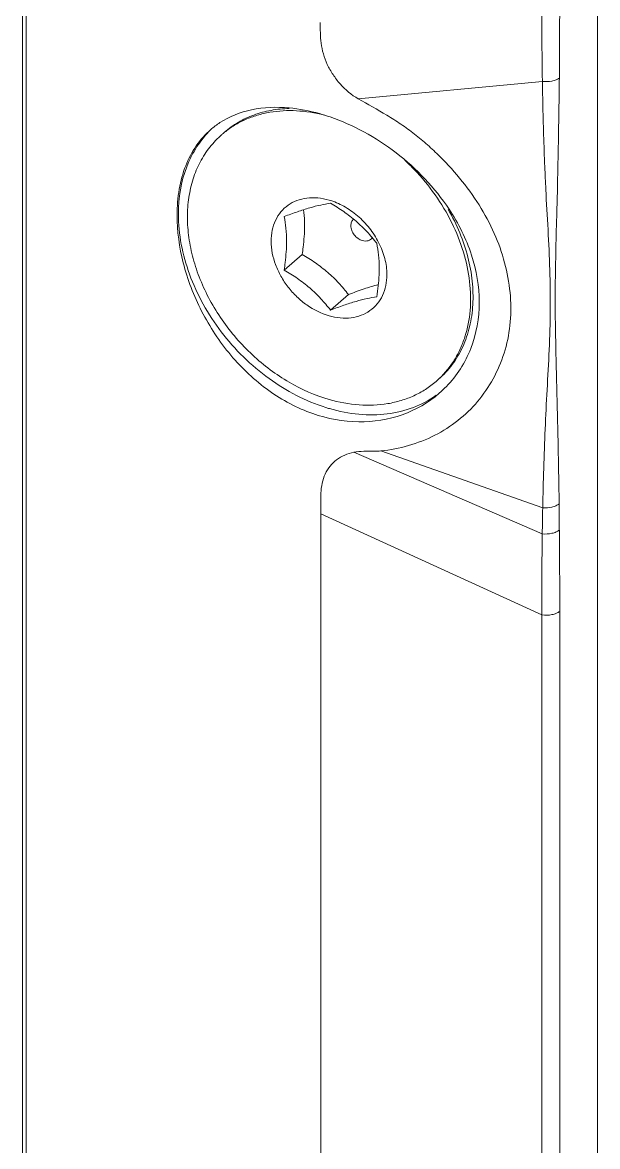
# Model space of a CAD drawing. Header units: millimetres. Extents: x 0 to 3564, y 0 to 2520.
# Drawn here: x 2579 to 2596.47, y 1774.12 to 1808.27 of the extents above; entities that cross this region are included whole.
import ezdxf

# ---------------------------------------------------------------- set-up
doc = ezdxf.new("R2010")
doc.units = ezdxf.units.MM
doc.layers.get('0').update_dxf_attribs({"lineweight": 13})

msp = doc.modelspace()

# ---------------------------------------------------------------- linework, layer by layer
for p, q in [((2596.469, 1710.591), (2596.469, 1818.39)), ((2579.003, 1729.382), (2579.003, 1809.596)), ((2579.112, 1729.226), (2579.112, 1809.441)), ((2594.794, 1806.48), (2589.2, 1805.951)), ((2595.25, 1803.207), (2595.233, 1802.528)), ((2587.499, 1801.222), (2586.952, 1800.749)), ((2588.359, 1799.532), (2588.905, 1800.005)), ((2594.791, 1792.732), (2589.063, 1795.213)), ((2594.805, 1793.526), (2589.891, 1795.253)), ((2588.067, 1793.339), (2594.78, 1790.269)), ((2588.067, 1793.339), (2588.067, 1737.608)), ((2595.304, 1793.646), (2595.309, 1792.846)), ((2594.78, 1790.269), (2594.78, 1738.997)), ((2595.321, 1790.376), (2595.321, 1739.103))]:
    msp.add_line(p, q)
for centre, radius, start, end in [((2586.4, 1803.08), 2.563, 123.0711, 130.8965), ((2586.894, 1802.756), 2.796, 128.8705, 130.8938), ((2586.162, 1799.256), 6.569, 43.7975, 47.3003), ((2669.902, 1806.97), 75.098, 182.35358, 182.87765), ((2589.734, 1799.477), 2.797, 310.8941, 312.9155), ((2589.407, 1799.606), 3.442, 310.905, 315.8806), ((2589.764, 1801.516), 5.181, 252.6135, 253.8952), ((2708.704, 1791.118), 113.925, 178.78915, 179.18814)]:
    msp.add_arc(centre, radius, start, end)
for points, knots in [([(2595.322, 1808.764), (2595.321, 1808.582), (2595.318, 1808.219), (2595.32, 1807.675), (2595.318, 1807.129), (2595.313, 1806.764), (2595.31, 1806.581)], [0, 0, 0, 0, 0.249961, 0.498842, 0.748475, 1, 1, 1, 1]), ([(2594.781, 1808.656), (2594.781, 1808.476), (2594.78, 1807.75), (2594.784, 1807.024), (2594.794, 1806.48)], [0, 0, 0, 0, 0.249258, 1, 1, 1, 1]), ([(2589.2, 1805.951), (2588.995, 1806.069), (2588.717, 1806.305), (2588.429, 1806.682), (2588.256, 1806.989), (2588.135, 1807.311), (2588.046, 1807.738), (2588.047, 1808.059), (2588.047, 1808.269)], [0, 0, 0, 0, 0.260849, 0.392374, 0.522095, 0.647967, 0.769198, 1, 1, 1, 1]), ([(2595.31, 1806.581), (2595.28, 1806.559), (2595.206, 1806.522), (2595.034, 1806.474), (2594.89, 1806.47), (2594.794, 1806.48)], [0, 0, 0, 0, 0.205995, 0.456592, 1, 1, 1, 1]), ([(2594.794, 1806.48), (2594.798, 1806.264), (2594.815, 1805.399), (2594.84, 1804.534), (2594.867, 1803.886)], [0, 0, 0, 0, 0.249616, 1, 1, 1, 1]), ([(2595.31, 1806.581), (2595.306, 1806.301), (2595.292, 1805.176), (2595.27, 1804.051), (2595.25, 1803.207)], [0, 0, 0, 0, 0.249118, 1, 1, 1, 1]), ([(2589.2, 1805.951), (2589.49, 1805.784), (2589.932, 1805.544), (2590.503, 1805.185), (2590.915, 1804.882), (2591.309, 1804.554), (2591.806, 1804.087), (2592.374, 1803.459), (2592.95, 1802.639), (2593.399, 1801.771), (2593.7, 1800.871), (2593.847, 1799.963), (2593.839, 1799.071), (2593.659, 1798.219), (2593.323, 1797.436), (2592.85, 1796.738), (2592.245, 1796.155), (2591.293, 1795.549), (2590.455, 1795.307), (2589.891, 1795.253)], [0, 0, 0, 0, 0.068213, 0.102718, 0.137509, 0.172431, 0.207328, 0.276647, 0.344778, 0.411165, 0.475456, 0.537669, 0.597953, 0.656567, 0.71403, 0.770834, 0.827455, 0.884364, 1, 1, 1, 1]), ([(2587.1, 1805.675), (2586.721, 1805.71), (2585.984, 1805.687), (2585.29, 1805.416), (2585.001, 1805.227)], [0, 0, 0, 0, 0.52432, 1, 1, 1, 1]), ([(2585.138, 1804.935), (2585.268, 1805.048), (2585.552, 1805.251), (2586.031, 1805.475), (2586.555, 1805.616), (2586.921, 1805.652), (2587.106, 1805.656)], [0, 0, 0, 0, 0.241799, 0.487112, 0.739052, 1, 1, 1, 1]), ([(2588.345, 1805.401), (2588.241, 1805.437), (2587.835, 1805.564), (2587.414, 1805.647), (2587.1, 1805.675)], [0, 0, 0, 0, 0.259477, 1, 1, 1, 1]), ([(2588.17, 1805.456), (2587.893, 1805.527), (2587.34, 1805.616), (2586.649, 1805.581), (2586.134, 1805.461), (2585.775, 1805.329), (2585.44, 1805.155), (2585.236, 1805.011), (2585.139, 1804.933)], [0, 0, 0, 0, 0.269322, 0.52351, 0.645844, 0.765552, 0.883334, 1, 1, 1, 1]), ([(2591.96, 1802.597), (2591.529, 1803.25), (2590.699, 1804.119), (2589.401, 1804.966), (2588.699, 1805.28), (2588.345, 1805.401)], [0, 0, 0, 0, 0.506091, 0.758046, 1, 1, 1, 1]), ([(2584.722, 1805.017), (2584.555, 1804.873), (2584.253, 1804.533), (2583.93, 1803.911), (2583.737, 1803.193), (2583.698, 1802.682), (2583.698, 1802.419)], [0, 0, 0, 0, 0.229484, 0.468888, 0.724924, 1, 1, 1, 1]), ([(2584.727, 1805.014), (2584.568, 1804.859), (2584.279, 1804.506), (2583.854, 1803.665), (2583.737, 1802.938), (2583.737, 1802.453)], [0, 0, 0, 0, 0.237823, 0.481806, 1, 1, 1, 1]), ([(2585.063, 1804.87), (2584.929, 1804.754), (2584.681, 1804.493), (2584.385, 1804.034), (2584.17, 1803.517), (2584.041, 1802.951), (2583.999, 1802.349), (2584.045, 1801.723), (2584.177, 1801.085), (2584.393, 1800.449), (2584.687, 1799.826), (2585.055, 1799.229), (2585.489, 1798.671), (2585.979, 1798.162), (2586.517, 1797.713), (2587.271, 1797.213), (2587.891, 1796.939), (2588.314, 1796.817)], [0, 0, 0, 0, 0.05183, 0.104458, 0.158586, 0.214743, 0.27325, 0.33421, 0.397528, 0.46294, 0.530041, 0.598325, 0.667217, 0.736111, 0.804398, 0.871501, 1, 1, 1, 1]), ([(2591.638, 1797.429), (2591.73, 1797.514), (2591.903, 1797.699), (2592.125, 1798.009), (2592.308, 1798.35), (2592.5, 1798.849), (2592.631, 1799.538), (2592.61, 1800.413), (2592.417, 1801.313), (2591.938, 1802.511), (2591.36, 1803.326), (2590.903, 1803.803)], [0, 0, 0, 0, 0.053073, 0.106664, 0.161149, 0.21685, 0.332663, 0.455429, 0.585063, 0.720473, 1, 1, 1, 1]), ([(2588.314, 1802.874), (2588.202, 1802.907), (2587.979, 1802.951), (2587.645, 1802.948), (2587.336, 1802.874), (2587.064, 1802.73), (2586.841, 1802.522), (2586.677, 1802.26), (2586.577, 1801.954), (2586.556, 1801.736), (2586.556, 1801.624)], [0, 0, 0, 0, 0.136999, 0.266428, 0.389247, 0.50766, 0.62481, 0.744133, 0.86857, 1, 1, 1, 1]), ([(2589.821, 1801.586), (2589.742, 1801.74), (2589.6, 1801.96), (2589.372, 1802.221), (2589.122, 1802.457), (2588.777, 1802.698), (2588.469, 1802.83), (2588.314, 1802.874)], [0, 0, 0, 0, 0.25442, 0.382873, 0.510825, 0.761319, 1, 1, 1, 1]), ([(2594.898, 1803.2), (2594.919, 1802.791), (2594.967, 1801.977), (2595.028, 1800.757), (2595.044, 1799.538), (2595.006, 1798.323), (2594.937, 1797.115), (2594.855, 1795.518), (2594.821, 1794.322), (2594.805, 1793.526)], [0, 0, 0, 0, 0.126791, 0.252774, 0.378491, 0.504352, 0.629367, 0.753224, 1, 1, 1, 1]), ([(2588.359, 1802.779), (2588.26, 1802.764), (2588.048, 1802.725), (2587.712, 1802.638), (2587.342, 1802.518), (2587.085, 1802.424), (2586.952, 1802.373)], [0, 0, 0, 0, 0.204428, 0.440769, 0.709115, 1, 1, 1, 1]), ([(2587.571, 1802.097), (2587.571, 1802.139), (2587.569, 1802.301), (2587.556, 1802.463), (2587.541, 1802.582)], [0, 0, 0, 0, 0.260939, 1, 1, 1, 1]), ([(2589.765, 1801.561), (2589.671, 1801.681), (2589.473, 1801.916), (2589.138, 1802.241), (2588.763, 1802.53), (2588.495, 1802.699), (2588.359, 1802.779)], [0, 0, 0, 0, 0.243221, 0.492743, 0.746206, 1, 1, 1, 1]), ([(2591.937, 1802.587), (2592.196, 1802.134), (2592.498, 1801.414), (2592.681, 1800.422), (2592.702, 1799.708), (2592.607, 1799.033), (2592.397, 1798.413), (2592.077, 1797.867), (2591.794, 1797.562), (2591.639, 1797.428)], [0, 0, 0, 0, 0.280162, 0.413358, 0.540717, 0.662147, 0.778226, 0.890222, 1, 1, 1, 1]), ([(2592.878, 1799.769), (2592.878, 1800.254), (2592.701, 1801.26), (2592.245, 1802.166), (2591.96, 1802.597)], [0, 0, 0, 0, 0.484356, 1, 1, 1, 1]), ([(2583.698, 1802.419), (2583.698, 1801.931), (2583.841, 1800.917), (2584.399, 1799.463), (2585.278, 1798.129), (2586.426, 1797.046), (2587.766, 1796.327), (2589.188, 1796.058), (2590.552, 1796.269), (2591.335, 1796.721), (2591.661, 1797.004)], [0, 0, 0, 0, 0.124319, 0.257596, 0.393882, 0.527754, 0.655581, 0.77602, 0.889977, 1, 1, 1, 1]), ([(2583.737, 1802.453), (2583.737, 1801.833), (2583.998, 1800.541), (2584.973, 1798.805), (2586.407, 1797.39), (2587.601, 1796.764), (2588.216, 1796.572)], [0, 0, 0, 0, 0.237627, 0.493502, 0.752993, 1, 1, 1, 1]), ([(2587.025, 1801.624), (2587.025, 1801.755), (2587.013, 1802.007), (2586.975, 1802.256), (2586.952, 1802.373)], [0, 0, 0, 0, 0.522764, 1, 1, 1, 1]), ([(2588.977, 1802.097), (2588.977, 1802.135), (2588.987, 1802.192), (2589.021, 1802.257), (2589.044, 1802.284), (2589.056, 1802.296)], [0, 0, 0, 0, 0.51828, 0.762133, 1, 1, 1, 1]), ([(2595.233, 1802.528), (2595.213, 1801.772), (2595.182, 1800.644), (2595.185, 1799.148), (2595.21, 1798.044), (2595.239, 1796.947), (2595.274, 1795.481), (2595.294, 1794.381), (2595.304, 1793.646)], [0, 0, 0, 0, 0.255553, 0.381132, 0.505048, 0.628394, 0.751889, 1, 1, 1, 1]), ([(2587.499, 1801.222), (2587.509, 1801.297), (2587.548, 1801.587), (2587.571, 1801.88), (2587.571, 1802.097)], [0, 0, 0, 0, 0.258895, 1, 1, 1, 1]), ([(2589.329, 1801.644), (2589.281, 1801.658), (2589.187, 1801.705), (2589.075, 1801.814), (2588.998, 1801.948), (2588.977, 1802.049), (2588.977, 1802.097)], [0, 0, 0, 0, 0.246106, 0.505616, 0.761983, 1, 1, 1, 1]), ([(2586.556, 1801.624), (2586.556, 1801.383), (2586.633, 1801.01), (2586.845, 1800.555), (2587.064, 1800.226), (2587.33, 1799.931), (2587.726, 1799.603), (2588.074, 1799.428), (2588.314, 1799.359)], [0, 0, 0, 0, 0.237649, 0.364578, 0.494405, 0.625031, 0.754273, 1, 1, 1, 1]), ([(2586.952, 1800.749), (2586.963, 1800.824), (2587.002, 1801.114), (2587.025, 1801.407), (2587.025, 1801.624)], [0, 0, 0, 0, 0.258902, 1, 1, 1, 1]), ([(2589.629, 1801.726), (2589.614, 1801.705), (2589.575, 1801.668), (2589.501, 1801.635), (2589.416, 1801.626), (2589.358, 1801.636), (2589.329, 1801.644)], [0, 0, 0, 0, 0.235089, 0.474254, 0.727492, 1, 1, 1, 1]), ([(2589.765, 1801.561), (2589.788, 1801.444), (2589.825, 1801.195), (2589.837, 1800.944), (2589.837, 1800.812)], [0, 0, 0, 0, 0.477241, 1, 1, 1, 1]), ([(2590.072, 1800.609), (2590.072, 1800.773), (2590.024, 1801.113), (2589.901, 1801.431), (2589.821, 1801.586)], [0, 0, 0, 0, 0.484404, 1, 1, 1, 1]), ([(2588.905, 1800.005), (2588.811, 1800.124), (2588.613, 1800.36), (2588.278, 1800.685), (2587.903, 1800.973), (2587.635, 1801.142), (2587.499, 1801.222)], [0, 0, 0, 0, 0.243221, 0.492743, 0.746206, 1, 1, 1, 1]), ([(2586.952, 1800.749), (2587.089, 1800.669), (2587.357, 1800.5), (2587.732, 1800.212), (2588.067, 1799.887), (2588.265, 1799.651), (2588.359, 1799.532)], [0, 0, 0, 0, 0.253794, 0.507257, 0.756779, 1, 1, 1, 1]), ([(2588.314, 1799.359), (2588.426, 1799.327), (2588.649, 1799.283), (2588.982, 1799.286), (2589.292, 1799.36), (2589.564, 1799.503), (2589.787, 1799.711), (2589.951, 1799.974), (2590.051, 1800.279), (2590.072, 1800.498), (2590.072, 1800.609)], [0, 0, 0, 0, 0.136999, 0.266428, 0.389247, 0.50766, 0.62481, 0.744133, 0.86857, 1, 1, 1, 1]), ([(2589.837, 1800.812), (2589.837, 1800.742), (2589.83, 1800.449), (2589.797, 1800.158), (2589.765, 1799.938)], [0, 0, 0, 0, 0.239408, 1, 1, 1, 1]), ([(2589.812, 1800.307), (2589.666, 1800.268), (2589.361, 1800.174), (2589.062, 1800.064), (2588.905, 1800.005)], [0, 0, 0, 0, 0.473379, 1, 1, 1, 1]), ([(2588.359, 1799.532), (2588.491, 1799.582), (2588.748, 1799.677), (2589.118, 1799.797), (2589.454, 1799.883), (2589.666, 1799.923), (2589.765, 1799.938)], [0, 0, 0, 0, 0.290885, 0.559231, 0.795572, 1, 1, 1, 1]), ([(2591.878, 1797.209), (2592.196, 1797.538), (2592.714, 1798.348), (2592.878, 1799.293), (2592.878, 1799.769)], [0, 0, 0, 0, 0.489922, 1, 1, 1, 1]), ([(2588.314, 1796.817), (2588.612, 1796.731), (2589.207, 1796.619), (2589.954, 1796.646), (2590.508, 1796.776), (2590.894, 1796.921), (2591.249, 1797.115), (2591.464, 1797.276), (2591.565, 1797.363)], [0, 0, 0, 0, 0.270674, 0.525062, 0.647129, 0.766407, 0.883714, 1, 1, 1, 1]), ([(2588.327, 1796.538), (2588.619, 1796.454), (2589.203, 1796.34), (2590.073, 1796.347), (2590.879, 1796.54), (2591.359, 1796.793), (2591.573, 1796.946)], [0, 0, 0, 0, 0.269774, 0.524848, 0.766734, 1, 1, 1, 1]), ([(2589.063, 1795.213), (2588.878, 1795.175), (2588.607, 1795.061), (2588.336, 1794.797), (2588.133, 1794.466), (2588.039, 1793.957), (2588.068, 1793.55), (2588.067, 1793.339)], [0, 0, 0, 0, 0.241213, 0.358814, 0.478249, 0.730973, 1, 1, 1, 1]), ([(2589.891, 1795.253), (2589.822, 1795.246), (2589.546, 1795.236), (2589.266, 1795.254), (2589.063, 1795.213)], [0, 0, 0, 0, 0.252032, 1, 1, 1, 1]), ([(2595.302, 1793.645), (2595.273, 1793.622), (2595.203, 1793.582), (2595.038, 1793.528), (2594.898, 1793.519), (2594.805, 1793.526)], [0, 0, 0, 0, 0.208768, 0.45886, 1, 1, 1, 1]), ([(2594.791, 1792.732), (2594.784, 1792.323), (2594.78, 1791.708), (2594.779, 1790.887), (2594.782, 1790.475), (2594.78, 1790.269)], [0, 0, 0, 0, 0.498467, 0.749008, 1, 1, 1, 1]), ([(2595.311, 1792.848), (2595.282, 1792.824), (2595.208, 1792.784), (2595.035, 1792.73), (2594.888, 1792.723), (2594.791, 1792.732)], [0, 0, 0, 0, 0.207202, 0.457849, 1, 1, 1, 1]), ([(2595.311, 1792.848), (2595.313, 1792.642), (2595.32, 1791.818), (2595.321, 1790.994), (2595.321, 1790.376)], [0, 0, 0, 0, 0.249269, 1, 1, 1, 1]), ([(2595.321, 1790.376), (2595.29, 1790.352), (2595.213, 1790.312), (2595.033, 1790.26), (2594.881, 1790.257), (2594.78, 1790.269)], [0, 0, 0, 0, 0.205883, 0.457378, 1, 1, 1, 1])]:
    msp.add_open_spline(points, degree=3, knots=knots)

doc.saveas('drawing.dxf')
